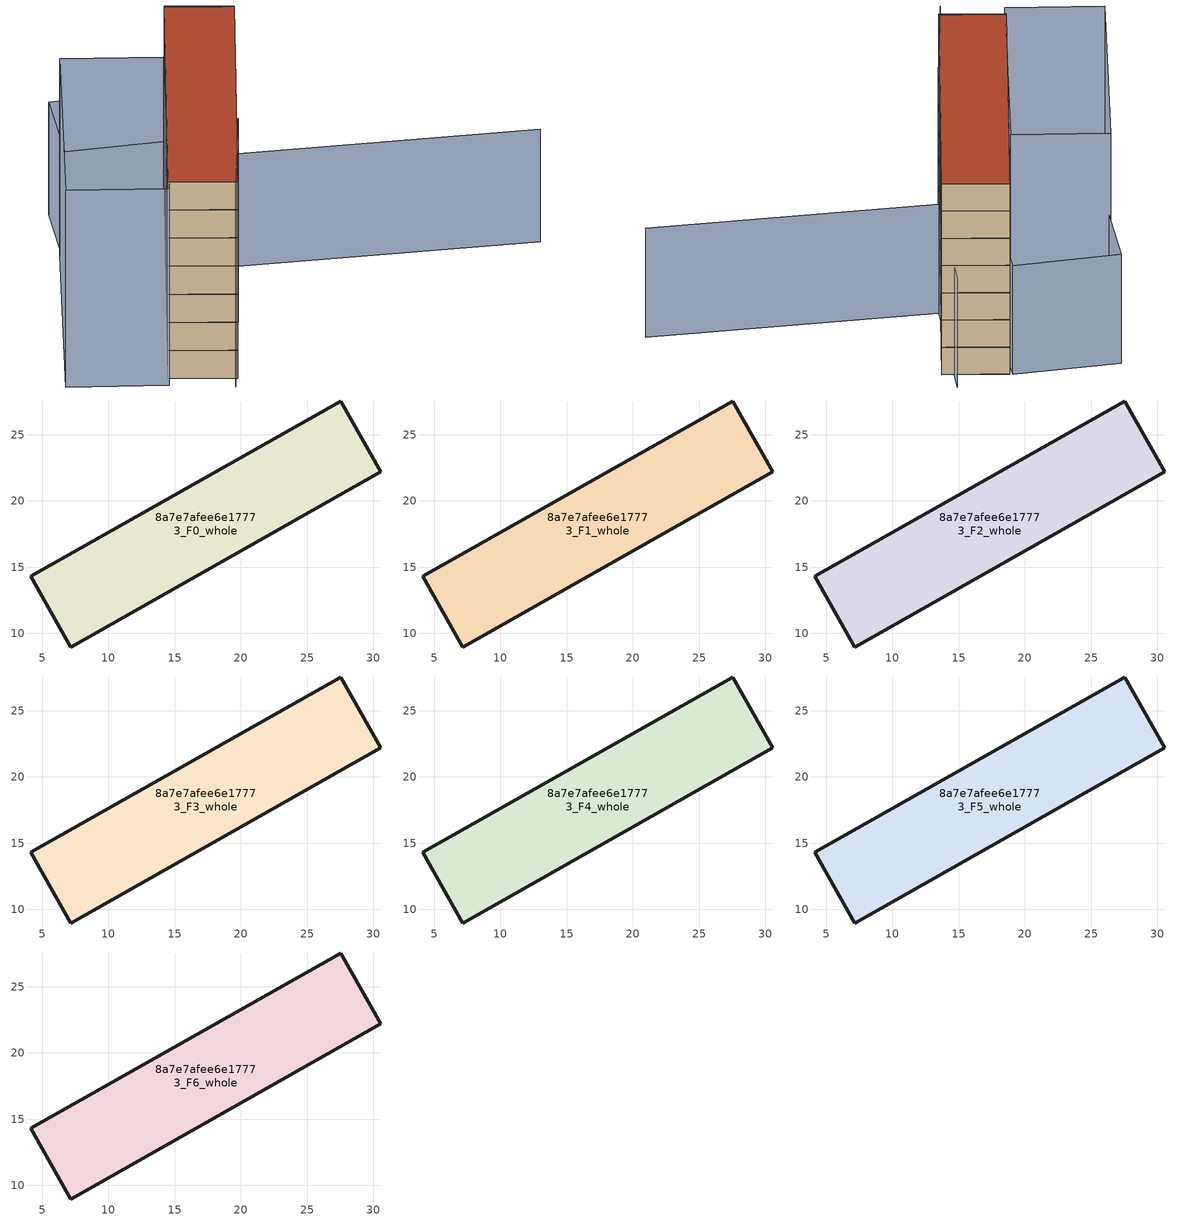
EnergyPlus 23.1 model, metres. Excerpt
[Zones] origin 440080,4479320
8a7e7afee6e17773_F0_whole
 floor ground (EU_floor_Construction): 30.54,22.21 27.53,27.54 4.16,14.32 7.18,8.98 z0
 wall outside (EU_wall_Construction): 27.53,27.54 30.54,22.21 7.18,8.98 4.16,14.32 27.53,27.54 z0:3
8a7e7afee6e17773_F1_whole
 floor to 8a7e7afee6e17773_F0_whole (EU_floor_Construction): 30.54,22.21 27.52,27.54 4.16,14.32 7.18,8.98 z3
 wall outside (EU_wall_Construction): 27.53,27.54 30.54,22.21 7.18,8.98 4.16,14.32 27.53,27.54 z3:6
8a7e7afee6e17773_F2_whole
 floor to 8a7e7afee6e17773_F1_whole (EU_floor_Construction): 30.54,22.21 27.52,27.54 4.16,14.32 7.18,8.98 z6
 wall outside (EU_wall_Construction): 27.53,27.54 30.54,22.21 7.18,8.98 4.16,14.32 27.53,27.54 z6:9
8a7e7afee6e17773_F3_whole
 floor to 8a7e7afee6e17773_F2_whole (EU_floor_Construction): 30.54,22.21 27.52,27.54 4.16,14.32 7.18,8.98 z9
 wall outside (EU_wall_Construction): 27.53,27.54 30.54,22.21 7.18,8.98 4.16,14.32 27.53,27.54 z9:12
8a7e7afee6e17773_F4_whole
 floor to 8a7e7afee6e17773_F3_whole (EU_floor_Construction): 30.54,22.21 27.52,27.54 4.16,14.32 7.18,8.98 z12
 wall outside (EU_wall_Construction): 27.53,27.54 30.54,22.21 7.18,8.98 4.16,14.32 27.53,27.54 z12:15
8a7e7afee6e17773_F5_whole
 floor to 8a7e7afee6e17773_F4_whole (EU_floor_Construction): 30.54,22.21 27.52,27.54 4.16,14.32 7.18,8.98 z15
 wall outside (EU_wall_Construction): 27.53,27.54 30.54,22.21 7.18,8.98 4.16,14.32 27.53,27.54 z15:18
8a7e7afee6e17773_F6_whole
 floor to 8a7e7afee6e17773_F5_whole (EU_floor_Construction): 30.54,22.21 27.52,27.54 4.16,14.32 7.18,8.98 z18
 wall outside (EU_wall_Construction): 27.53,27.54 30.54,22.21 7.18,8.98 4.16,14.32 27.53,27.54 z18:21
 roof outside (EU_roof_Construction): 27.53,27.54 30.54,22.21 7.18,8.98 4.16,14.32 z21
shading: 38.3,-4.09 22.17,17.26 / 22.17,17.26 31.58,24.37 / 21.1,35.54 27.41,27.81 / 27.41,27.81 21.44,22.93 / 21.44,22.93 15.12,30.66 / 15.12,30.66 21.1,35.54 z0:12; 6.03,8.53 15.69,13.64 / 20.68,23.88 3.37,13.7 / 3.37,13.7 -1.22,21.51 / -1.22,21.51 16.09,31.69 / 16.09,31.69 20.68,23.88 z0:21; 21.99,34.43 1.12,22.89 z0:15
[Building]
EU S2 Campaign: North Axis=0; Terrain=City; Solar Distribution=FullExterior
[Site:Location]
Madrid: Latitude=40.5; Longitude=-3.5; Time Zone=1; Elevation=609
[SizingPeriod:WeatherFileDays]
AnnualSizingPeriod: Begin Month=1; Begin Day of Month=1; End Month=12; End Day of Month=31; Day of Week for Start Day=Monday; Use Weather File Daylight Saving Period=No; Use Weather File Rain and Snow Indicators=No
[MATERIAL]
EU_InternalMass_Material: Roughness=MediumRough; Thickness=0.1; Conductivity=1; Density=1800; Specific Heat=900; Thermal Absorptance=0.9; Solar Absorptance=0.7; Visible Absorptance=0.7
[MATERIAL:NOMASS] Roughness=MediumRough; Thermal Absorptance=0.9; Solar Absorptance=0.7; Visible Absorptance=0.7
Name | Thermal Resistance
EU_wall_NoMass | 1.60022
EU_roof_NoMass | 1.57597
EU_floor_NoMass | 0.470652
[CONSTRUCTION]
EU_wall_Construction: EU_wall_NoMass
EU_roof_Construction: EU_roof_NoMass
EU_floor_Construction: EU_floor_NoMass
EU_InternalMass_Construction: EU_InternalMass_Material
[ZONE] Type=1; Multiplier=1; Ceiling Height=autocalculate; Floor Area=autocalculate; Part of Total Floor Area=Yes
Name | Volume
8a7e7afee6e17773_F0_whole | 493.741
8a7e7afee6e17773_F1_whole; 8a7e7afee6e17773_F2_whole; 8a7e7afee6e17773_F3_whole; 8a7e7afee6e17773_F4_whole; 8a7e7afee6e17773_F5_whole; 8a7e7afee6e17773_F6_whole | 493.74
[INTERNALMASS] Construction=EU_InternalMass_Construction; Surface Area=164.58
Name | Zone or ZoneList
8a7e7afee6e17773_F0_whole_EU_InternalMass | 8a7e7afee6e17773_F0_whole
8a7e7afee6e17773_F1_whole_EU_InternalMass | 8a7e7afee6e17773_F1_whole
8a7e7afee6e17773_F2_whole_EU_InternalMass | 8a7e7afee6e17773_F2_whole
8a7e7afee6e17773_F3_whole_EU_InternalMass | 8a7e7afee6e17773_F3_whole
8a7e7afee6e17773_F4_whole_EU_InternalMass | 8a7e7afee6e17773_F4_whole
8a7e7afee6e17773_F5_whole_EU_InternalMass | 8a7e7afee6e17773_F5_whole
8a7e7afee6e17773_F6_whole_EU_InternalMass | 8a7e7afee6e17773_F6_whole
[OTHEREQUIPMENT] Fuel Type=Electricity; Design Level Calculation Method=Watts/Area; Power per Zone Floor Area=1; Fraction Latent=0; Fraction Radiant=0; Fraction Lost=0; Carbon Dioxide Generation Rate=0; EndUse Subcategory=EU_Step8_InternalGains
Name | Zone or ZoneList or Space or SpaceList | Schedule
EU_Step8_InternalGain_8a7e7afee6e17773_F0_whole_f000 | 8a7e7afee6e17773_F0_whole | EU_Step8_GainSchedule_8a7e7afee6e17773_F0_whole_f000
EU_Step8_InternalGain_8a7e7afee6e17773_F1_whole_f000 | 8a7e7afee6e17773_F1_whole | EU_Step8_GainSchedule_8a7e7afee6e17773_F1_whole_f000
EU_Step8_InternalGain_8a7e7afee6e17773_F2_whole_f000 | 8a7e7afee6e17773_F2_whole | EU_Step8_GainSchedule_8a7e7afee6e17773_F2_whole_f000
EU_Step8_InternalGain_8a7e7afee6e17773_F3_whole_f000 | 8a7e7afee6e17773_F3_whole | EU_Step8_GainSchedule_8a7e7afee6e17773_F3_whole_f000
EU_Step8_InternalGain_8a7e7afee6e17773_F4_whole_f000 | 8a7e7afee6e17773_F4_whole | EU_Step8_GainSchedule_8a7e7afee6e17773_F4_whole_f000
EU_Step8_InternalGain_8a7e7afee6e17773_F5_whole_f000 | 8a7e7afee6e17773_F5_whole | EU_Step8_GainSchedule_8a7e7afee6e17773_F5_whole_f000
EU_Step8_InternalGain_8a7e7afee6e17773_F6_whole_f000 | 8a7e7afee6e17773_F6_whole | EU_Step8_GainSchedule_8a7e7afee6e17773_F6_whole_f000
[ZONEVENTILATION:DESIGNFLOWRATE] Schedule=EU_AlwaysOn; Design Flow Rate Calculation Method=AirChanges/Hour; Air Changes per Hour=0.480704; Ventilation Type=Natural; Fan Pressure Rise=0; Fan Total Efficiency=1; Constant Term Coefficient=1; Temperature Term Coefficient=0; Velocity Term Coefficient=0; Velocity Squared Term Coefficient=0; Minimum Indoor Temperature=-100; Maximum Indoor Temperature=100; Delta Temperature=-100; Minimum Outdoor Temperature=-100; Maximum Outdoor Temperature=100; Maximum Wind Speed=40
Name | Zone or ZoneList or Space or SpaceList
EU_ConstantAir_8a7e7afee6e17773_F0_whole | 8a7e7afee6e17773_F0_whole
EU_ConstantAir_8a7e7afee6e17773_F1_whole | 8a7e7afee6e17773_F1_whole
EU_ConstantAir_8a7e7afee6e17773_F2_whole | 8a7e7afee6e17773_F2_whole
EU_ConstantAir_8a7e7afee6e17773_F3_whole | 8a7e7afee6e17773_F3_whole
EU_ConstantAir_8a7e7afee6e17773_F4_whole | 8a7e7afee6e17773_F4_whole
EU_ConstantAir_8a7e7afee6e17773_F5_whole | 8a7e7afee6e17773_F5_whole
EU_ConstantAir_8a7e7afee6e17773_F6_whole | 8a7e7afee6e17773_F6_whole
[HVACTEMPLATE:THERMOSTAT] Constant Heating Setpoint=20; Constant Cooling Setpoint=50
EU_HeatOnly_8a7e7afee6e17773_F0_whole; EU_HeatOnly_8a7e7afee6e17773_F1_whole; EU_HeatOnly_8a7e7afee6e17773_F2_whole; EU_HeatOnly_8a7e7afee6e17773_F3_whole; EU_HeatOnly_8a7e7afee6e17773_F4_whole; EU_HeatOnly_8a7e7afee6e17773_F5_whole; EU_HeatOnly_8a7e7afee6e17773_F6_whole
[HVACTEMPLATE:ZONE:IDEALLOADSAIRSYSTEM] System Availability Schedule=EU_AlwaysOn; Maximum Heating Supply Air Temperature=50; Minimum Cooling Supply Air Temperature=13; Maximum Heating Supply Air Humidity Ratio=0.0156; Minimum Cooling Supply Air Humidity Ratio=0.0077; Heating Limit=NoLimit; Cooling Limit=NoLimit; Heating Availability Schedule=EU_AlwaysOn; Cooling Availability Schedule=EU_CoolingOff; Dehumidification Control Type=ConstantSensibleHeatRatio; Cooling Sensible Heat Ratio=0.7; Dehumidification Setpoint=60; Humidification Control Type=None; Humidification Setpoint=30; Outdoor Air Method=None; Outdoor Air Flow Rate per Person=0.00944; Outdoor Air Flow Rate per Zone Floor Area=0; Outdoor Air Flow Rate per Zone=0; Demand Controlled Ventilation Type=None; Outdoor Air Economizer Type=NoEconomizer; Heat Recovery Type=None; Sensible Heat Recovery Effectiveness=0.7; Latent Heat Recovery Effectiveness=0.65
Name | Template Thermostat
8a7e7afee6e17773_F0_whole | EU_HeatOnly_8a7e7afee6e17773_F0_whole
8a7e7afee6e17773_F1_whole | EU_HeatOnly_8a7e7afee6e17773_F1_whole
8a7e7afee6e17773_F2_whole | EU_HeatOnly_8a7e7afee6e17773_F2_whole
8a7e7afee6e17773_F3_whole | EU_HeatOnly_8a7e7afee6e17773_F3_whole
8a7e7afee6e17773_F4_whole | EU_HeatOnly_8a7e7afee6e17773_F4_whole
8a7e7afee6e17773_F5_whole | EU_HeatOnly_8a7e7afee6e17773_F5_whole
8a7e7afee6e17773_F6_whole | EU_HeatOnly_8a7e7afee6e17773_F6_whole
[SIZING:ZONE] Zone Cooling Design Supply Air Temperature Input Method=SupplyAirTemperature; Zone Cooling Design Supply Air Temperature=13; Zone Heating Design Supply Air Temperature Input Method=SupplyAirTemperature; Zone Heating Design Supply Air Temperature=50; Zone Cooling Design Supply Air Humidity Ratio=0.008; Zone Heating Design Supply Air Humidity Ratio=0.008; Cooling Design Air Flow Method=DesignDay; Cooling Design Air Flow Rate=0; Cooling Minimum Air Flow per Zone Floor Area=0.000762; Cooling Minimum Air Flow=0; Cooling Minimum Air Flow Fraction=0.2; Heating Design Air Flow Method=DesignDay; Heating Design Air Flow Rate=0; Heating Maximum Air Flow per Zone Floor Area=0.002032; Heating Maximum Air Flow=0.141576; Heating Maximum Air Flow Fraction=0.3; Account for Dedicated Outdoor Air System=No; Dedicated Outdoor Air System Control Strategy=NeutralSupplyAir; Dedicated Outdoor Air Low Setpoint Temperature for Design=autosize; Dedicated Outdoor Air High Setpoint Temperature for Design=autosize; Zone Load Sizing Method=Sensible Load Only No Latent Load; Zone Latent Cooling Design Supply Air Humidity Ratio Input Method=HumidityRatioDifference; Zone Cooling Design Supply Air Humidity Ratio Difference=0.005; Zone Latent Heating Design Supply Air Humidity Ratio Input Method=HumidityRatioDifference; Zone Humidification Design Supply Air Humidity Ratio Difference=0.005
8a7e7afee6e17773_F0_whole; 8a7e7afee6e17773_F1_whole; 8a7e7afee6e17773_F2_whole; 8a7e7afee6e17773_F3_whole; 8a7e7afee6e17773_F4_whole; 8a7e7afee6e17773_F5_whole; 8a7e7afee6e17773_F6_whole
[SCHEDULE:CONSTANT]
Name | Hourly Value
EU_AlwaysOn | 1
EU_CoolingOff | 0
[SCHEDULE:FILE] Column Number=1; Rows to Skip at Top=0; Number of Hours of Data=8760; Column Separator=Comma; Interpolate to Timestep=No; Minutes per Item=60; Adjust Schedule for Daylight Savings=Yes
Name | File
EU_Step8_GainSchedule_8a7e7afee6e17773_F0_whole_f000 | ../../schedules/8a7e7afee6e17773/8a7e7afee6e17773_F0_whole_f000_gain.csv
EU_Step8_GainSchedule_8a7e7afee6e17773_F1_whole_f000 | ../../schedules/8a7e7afee6e17773/8a7e7afee6e17773_F1_whole_f000_gain.csv
EU_Step8_GainSchedule_8a7e7afee6e17773_F2_whole_f000 | ../../schedules/8a7e7afee6e17773/8a7e7afee6e17773_F2_whole_f000_gain.csv
EU_Step8_GainSchedule_8a7e7afee6e17773_F3_whole_f000 | ../../schedules/8a7e7afee6e17773/8a7e7afee6e17773_F3_whole_f000_gain.csv
EU_Step8_GainSchedule_8a7e7afee6e17773_F4_whole_f000 | ../../schedules/8a7e7afee6e17773/8a7e7afee6e17773_F4_whole_f000_gain.csv
EU_Step8_GainSchedule_8a7e7afee6e17773_F5_whole_f000 | ../../schedules/8a7e7afee6e17773/8a7e7afee6e17773_F5_whole_f000_gain.csv
EU_Step8_GainSchedule_8a7e7afee6e17773_F6_whole_f000 | ../../schedules/8a7e7afee6e17773/8a7e7afee6e17773_F6_whole_f000_gain.csv
